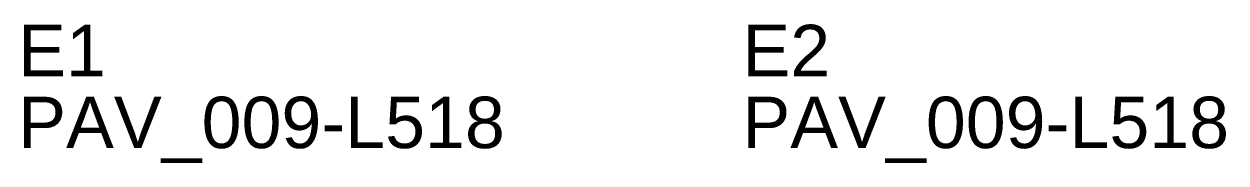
# Model space of a CAD drawing. Header units: metres. Extents: x 222 to 401, y -578 to 1667.
# Drawn here: x 283.8 to 400.8, y 982.1 to 995.6 of the extents above; entities that cross this region are included whole.
import ezdxf

# ---------------------------------------------------------------- set-up
doc = ezdxf.new("R2010")
doc.units = ezdxf.units.M
doc.layers.add('3', color=3, linetype='CONTINUOUS')
doc.layers.add('AUX00', color=7, linetype='CONTINUOUS')
doc.styles.add('STR_STANDARD', font='arial.ttf')

msp = doc.modelspace()

# ---------------------------------------------------------------- texts
at = {"layer": '3', "style": 'STR_STANDARD'}
for s, p in [('E1', (283.2, 990.5)), ('E1', (283.2, 990.5)), ('E2', (353.7, 990.5)), ('E2', (353.7, 990.5))]:
    msp.add_text(s, height=5, dxfattribs=at).set_placement(p)
at = {"layer": 'AUX00', "style": 'STR_STANDARD'}
for p in [(283.2, 983.5), (283.2, 983.5), (353.7, 983.5), (353.7, 983.5)]:
    msp.add_text('PAV_009-L518', height=5, dxfattribs=at).set_placement(p)

doc.saveas('drawing.dxf')
